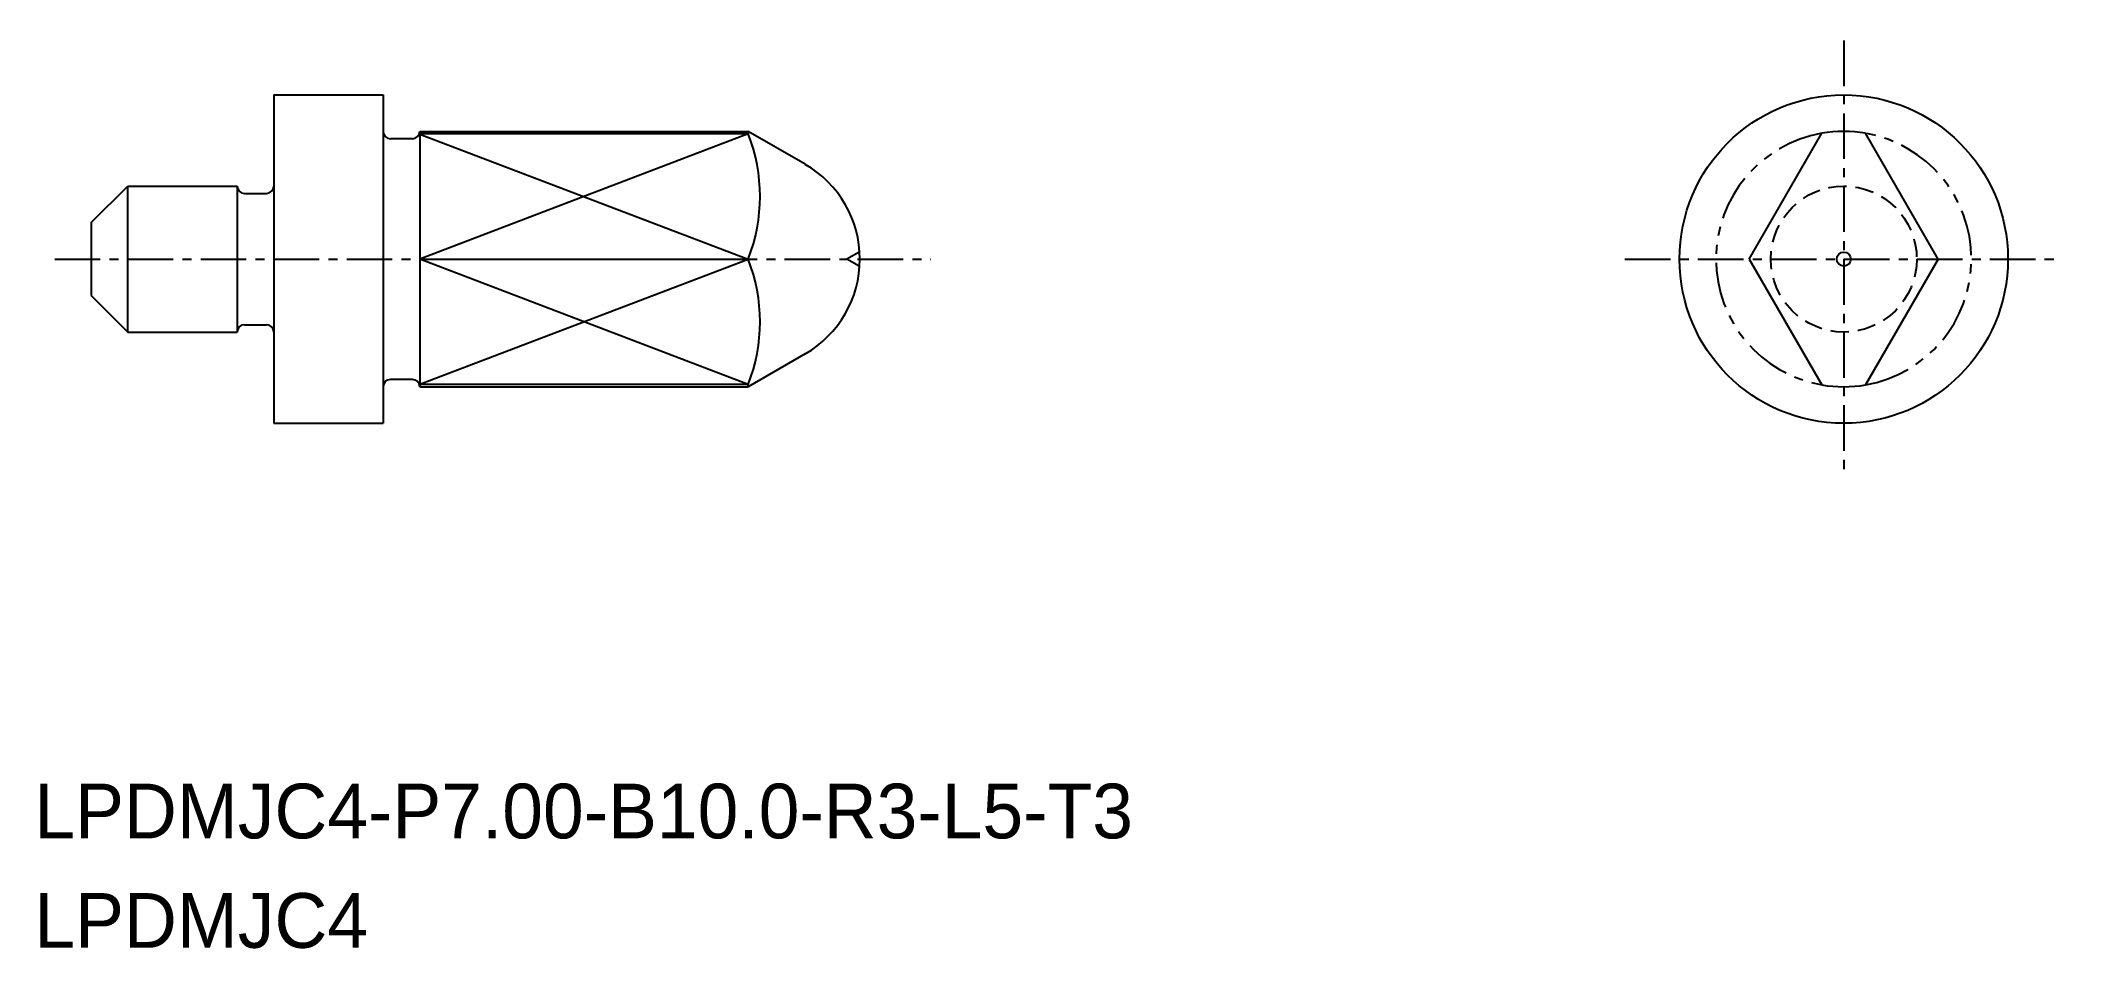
# Model space of a CAD drawing. Extents: x -1568 to -1512.6, y -547.6 to -522.7.
import ezdxf

# ---------------------------------------------------------------- set-up
doc = ezdxf.new("R2010")
doc.units = 0
for name, pattern in [('CENTER', [2, 1.25, -0.25, 0.25, -0.25]), ('DASHED', [0.75, 0.5, -0.25]), ('PHANTOM', [2.5, 1.25, -0.25, 0.25, -0.25, 0.25, -0.25])]:
    doc.linetypes.add(name, pattern=pattern)
doc.layers.get('0').update_dxf_attribs({"linetype": 'CONTINUOUS'})
doc.layers.add('CENTER', color=1, linetype='CENTER')

msp = doc.modelspace()

# ---------------------------------------------------------------- linework, layer by layer
at = {"color": 7, "linetype": 'CONTINUOUS'}
for p, q in [((-1561.597, -524.198), (-1558.597, -524.198)), ((-1561.597, -524.198), (-1561.597, -533.198)), ((-1557.597, -525.198), (-1557.597, -532.198)), ((-1557.597, -525.198), (-1548.597, -525.198)), ((-1557.797, -525.398), (-1558.397, -525.398)), ((-1521.169, -528.698), (-1519.178, -525.249)), ((-1515.987, -528.698), (-1517.978, -525.249)), ((-1566.597, -527.698), (-1565.597, -526.698)), ((-1565.597, -530.698), (-1565.597, -526.698)), ((-1565.597, -526.698), (-1562.597, -526.698)), ((-1562.597, -526.698), (-1562.597, -530.698)), ((-1562.397, -526.898), (-1561.797, -526.898)), ((-1566.597, -527.698), (-1566.597, -529.698)), ((-1557.597, -528.698), (-1548.597, -528.698)), ((-1521.169, -528.698), (-1519.178, -532.146)), ((-1515.987, -528.698), (-1517.978, -532.146)), ((-1566.597, -529.698), (-1565.597, -530.698)), ((-1565.597, -530.698), (-1562.597, -530.698)), ((-1562.397, -530.498), (-1561.797, -530.498)), ((-1557.797, -531.998), (-1558.397, -531.998)), ((-1557.597, -532.198), (-1548.597, -532.198)), ((-1561.597, -533.198), (-1558.597, -533.198))]:
    msp.add_line(p, q, dxfattribs=at)
at = {"linetype": 'CONTINUOUS'}
for p, q in [((-1558.597, -524.198), (-1558.597, -533.198)), ((-1547.035, -526.099), (-1548.597, -525.198)), ((-1548.597, -525.198), (-1548.597, -525.261)), ((-1548.597, -525.261), (-1557.597, -525.261)), ((-1547.035, -531.296), (-1548.597, -532.198)), ((-1548.597, -532.134), (-1557.597, -532.134)), ((-1548.597, -532.198), (-1548.597, -532.134))]:
    msp.add_line(p, q, dxfattribs=at)
at = {"color": 3, "linetype": 'CONTINUOUS'}
for p, q in [((-1548.597, -525.261), (-1557.597, -528.698)), ((-1557.597, -525.272), (-1548.597, -528.698)), ((-1557.597, -532.123), (-1548.597, -528.698)), ((-1548.597, -532.134), (-1557.597, -528.698))]:
    msp.add_line(p, q, dxfattribs=at)
at = {"color": 3}
for p in [(-1545.554, -528.506), (-1545.554, -528.89)]:
    msp.add_line(p, (-1545.893, -528.698), dxfattribs=at)
at = {"linetype": 'CONTINUOUS'}
msp.add_circle((-1518.578, -528.698), 4.5, dxfattribs=at)
at = {"color": 3, "linetype": 'DASHED'}
msp.add_circle((-1518.578, -528.698), 2, dxfattribs=at)
msp.add_circle((-1518.578, -528.698), 0.192)
at = {"color": 7, "linetype": 'CONTINUOUS'}
for centre, start, end in [((-1558.397, -525.198), 180, 270), ((-1557.797, -525.198), 270, 0), ((-1562.397, -526.698), 180, 270), ((-1561.797, -526.698), 270, 0), ((-1562.397, -530.698), 90, 180), ((-1561.797, -530.698), 0, 90), ((-1558.397, -532.198), 90, 180), ((-1557.797, -532.198), 0, 90)]:
    msp.add_arc(centre, 0.2, start, end, dxfattribs=at)
for start, end in [(80.1291, 99.8709), (260.1291, 279.8709)]:
    msp.add_arc((-1518.578, -528.698), 3.5, start, end)
at = {"linetype": 'CONTINUOUS'}
for centre, radius, start, end in [((-1552.945, -526.979), 4.675, 338.4369, 21.5632), ((-1548.535, -528.698), 3, 300, 60), ((-1552.945, -530.416), 4.675, 338.4368, 21.5631)]:
    msp.add_arc(centre, radius, start, end, dxfattribs=at)
at = {"color": 3, "linetype": 'PHANTOM'}
for start, end in [(99.8709, 260.1291), (279.8709, 80.1291)]:
    msp.add_arc((-1518.578, -528.698), 3.5, start, end, dxfattribs=at)
at = {"layer": 'CENTER', "color": 1, "linetype": 'CENTER'}
for p, q in [((-1518.578, -522.703), (-1518.578, -534.693)), ((-1567.597, -528.698), (-1543.594, -528.698)), ((-1524.573, -528.698), (-1512.583, -528.698))]:
    msp.add_line(p, q, dxfattribs=at)

# ---------------------------------------------------------------- texts
for s, p in [('LPDMJC4-P7.00-B10.0-R3-L5-T3', (-1568.152, -544.58)), ('LPDMJC4', (-1568.152, -547.58))]:
    msp.add_text(s, height=1.5).set_placement(p)

doc.saveas('drawing.dxf')
